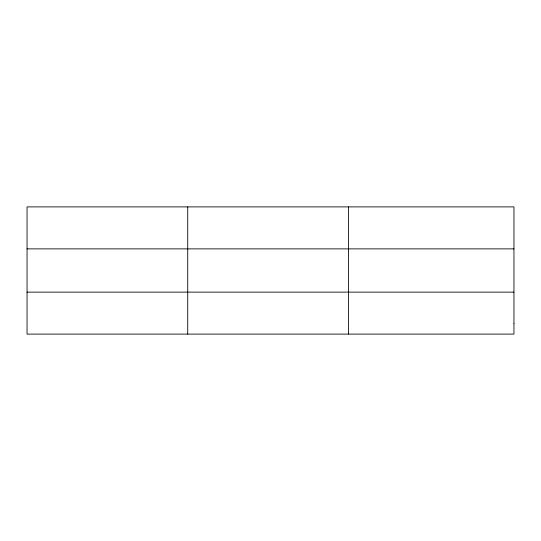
<?xml version="1.0" encoding="UTF-8"?>
<svg xmlns="http://www.w3.org/2000/svg" width="541" height="541" viewBox="0 0 541 541"><rect width="100%" height="100%" fill="white"/><g stroke="black" fill="none" stroke-linecap="round" stroke-linejoin="round"><path stroke-width="0.81" d="M187.727 206.892L187.727 334.108M348.404 206.892L348.404 334.108M27.05 248.874L513.95 248.874M27.05 292.126L513.95 292.126M513.95 323.613L513.95 334.108L27.05 334.108L27.05 206.892L513.95 206.892L513.95 323.613"/></g></svg>
